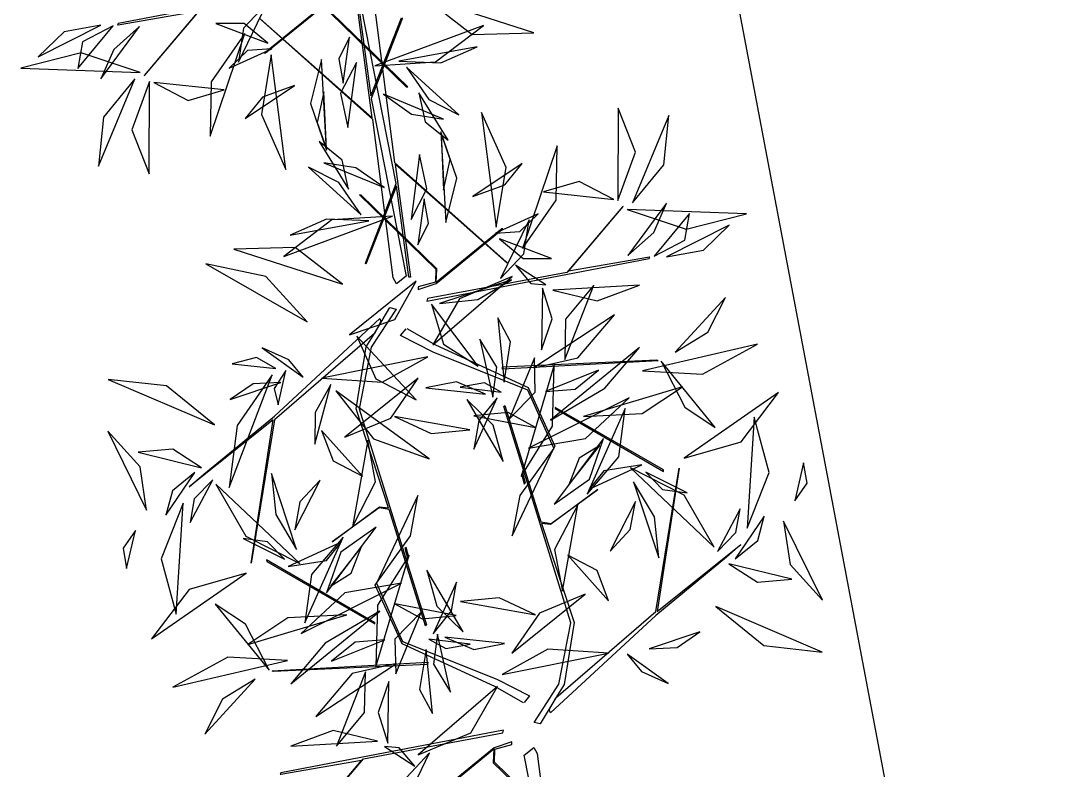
# Model space of a CAD drawing. Header units: centimetres. Extents: x 197412 to 267601, y -375791 to -305433.
# Drawn here: x 207178 to 208908, y -357643 to -356390 of the extents above; entities that cross this region are included whole.
import ezdxf

# ---------------------------------------------------------------- set-up
doc = ezdxf.new("R2010")
doc.units = ezdxf.units.CM
doc.layers.add('3-BAT C-Niveau 0', color=250, linetype='Continuous')

# ---------------------------------------------------------------- blocks, each defined once
blk = doc.blocks.new('Groupe-224-1')
at = {"linetype": 'Continuous', "flags": 128}
for points in [[(12489.94, -48439.14), (12503.41, -48436.79), (12494.29, -48447.61), (12494.43, -48447.55), (12503.73, -48436.57), (12526.99, -48432.22), (12527.12, -48431.78), (12489.95, -48438.92), (12489.83, -48439.16), (12489.9, -48439.15)], [(12578.67, -48477.98), (12565.19, -48480.33), (12574.31, -48469.51), (12574.17, -48469.56), (12564.87, -48480.55), (12541.61, -48484.9), (12541.49, -48485.34), (12578.66, -48478.2), (12578.77, -48477.96), (12578.7, -48477.97)], [(12538.15, -48489.88), (12542.94, -48492.62), (12558.42, -48499.77), (12562.89, -48509.57), (12562.71, -48509.91), (12558.35, -48500.17), (12542.57, -48493.87), (12537.13, -48491.06), (12538.05, -48489.93)], [(12557.65, -48552.46), (12552.85, -48549.72), (12537.38, -48542.57), (12532.9, -48532.77), (12533.08, -48532.43), (12537.44, -48542.17), (12553.22, -48548.47), (12558.66, -48551.28), (12557.74, -48552.41)], [(12517.13, -48564.36), (12530.6, -48562.01), (12521.48, -48572.83), (12521.62, -48572.78), (12530.92, -48561.79), (12554.18, -48557.44), (12554.31, -48557), (12517.14, -48564.14), (12517.02, -48564.38), (12517.09, -48564.37)]]:
    blk.add_lwpolyline(points, dxfattribs=at)
for points in [[(12528.52, -48433.73), (12525.56, -48434.73), (12514.39, -48443.89), (12514.57, -48443.86), (12525.53, -48434.91), (12525.42, -48437.22), (12538.08, -48449.5), (12538.35, -48449.54), (12525.6, -48437.14), (12525.66, -48434.96), (12528.53, -48434.2)], [(12513.67, -48438.16), (12532.37, -48454.7), (12529.85, -48435.8), (12530.09, -48435.82), (12532.15, -48451.04), (12537.28, -48437.97), (12537.36, -48438.14), (12532.21, -48451.47), (12538.04, -48481.14), (12536.43, -48482.41), (12535.88, -48481.44), (12532.48, -48454.99), (12513.85, -48438.34)], [(12554.93, -48478.96), (12536.24, -48462.42), (12538.75, -48481.32), (12538.51, -48481.3), (12536.45, -48466.07), (12531.32, -48479.15), (12531.24, -48478.98), (12536.39, -48465.65), (12530.56, -48435.97), (12532.17, -48434.71), (12532.72, -48435.68), (12536.13, -48462.13), (12554.76, -48478.77)], [(12540.08, -48483.39), (12543.04, -48482.39), (12554.21, -48473.23), (12554.03, -48473.26), (12543.07, -48482.21), (12543.18, -48479.9), (12530.52, -48467.62), (12530.25, -48467.58), (12543, -48479.98), (12542.94, -48482.16), (12540.07, -48482.92)], [(12536.38, -48486.64), (12532.22, -48493.01), (12530.22, -48503.29), (12541.44, -48539.39), (12541.27, -48539.59), (12535.23, -48520.15), (12533.52, -48519.87), (12525.71, -48525.55), (12533.61, -48519.7), (12535.12, -48519.86), (12529.68, -48503.33), (12531.35, -48492.94), (12532.74, -48490.72), (12516.04, -48505.16), (12512.15, -48529.1), (12515.84, -48505.16), (12501.82, -48516.35), (12504.24, -48514.25), (12516.04, -48504.52), (12533.65, -48488.24), (12533.84, -48488.74), (12532.74, -48490.72), (12535.33, -48486.41)], [(12579.9, -48495.15), (12580.12, -48495.27), (12554.14, -48496.69), (12554.16, -48496.3)], [(12559.41, -48555.7), (12563.57, -48549.33), (12565.57, -48539.05), (12554.35, -48502.95), (12554.52, -48502.75), (12560.57, -48522.19), (12562.27, -48522.47), (12570.09, -48516.79), (12562.18, -48522.64), (12560.68, -48522.48), (12566.11, -48539), (12564.44, -48549.4), (12563.06, -48551.62), (12579.75, -48537.18), (12583.64, -48513.24), (12579.95, -48537.18), (12593.97, -48525.99), (12591.55, -48528.09), (12579.75, -48537.82), (12562.14, -48554.1), (12561.95, -48553.59), (12563.06, -48551.62), (12560.46, -48555.93)], [(12562.96, -48503.09), (12562.95, -48503.28), (12581.04, -48513.8), (12581.01, -48513.53)], [(12532.83, -48539.25), (12532.84, -48539.06), (12514.75, -48528.54), (12514.78, -48528.81)], [(12515.9, -48547.19), (12515.67, -48547.07), (12541.65, -48545.65), (12541.63, -48546.04)], [(12555.71, -48558.95), (12552.75, -48559.95), (12541.58, -48569.11), (12541.76, -48569.08), (12552.72, -48560.13), (12552.61, -48562.44), (12565.27, -48574.72), (12565.54, -48574.76), (12552.79, -48562.36), (12552.85, -48560.18), (12555.72, -48559.42)], [(12582.12, -48604.18), (12563.43, -48587.64), (12565.94, -48606.54), (12565.7, -48606.52), (12563.64, -48591.3), (12558.51, -48604.37), (12558.43, -48604.2), (12563.58, -48590.87), (12557.75, -48561.2), (12559.36, -48559.93), (12559.91, -48560.9), (12563.32, -48587.35), (12581.95, -48604)]]:
    blk.add_lwpolyline(points, close=True, dxfattribs=at)
at = {"linetype": 'Continuous'}
for points in [[(12514.78, -48435.58, -207.06), (12510.9, -48439.7, -208.24), (12510.03, -48445.41, -209.24), (12510.03, -48445.41, -209.24), (12514.78, -48435.58, -207.06)], [(12541.18, -48434.61, -220.85), (12549.1, -48440.76, -221.31), (12559.35, -48440.48, -222.56), (12559.35, -48440.48, -222.56), (12541.18, -48434.61, -220.85)], [(12487.04, -48439.2, -174.84), (12480.92, -48440.34, -175.45), (12476.6, -48444.52, -176.76), (12476.6, -48444.52, -176.76), (12487.04, -48439.2, -174.84)], [(12489.11, -48439.32, -174.58), (12484.02, -48441.97, -172.2), (12483.21, -48446.47, -168.43), (12483.21, -48446.47, -168.43), (12489.11, -48439.32, -174.58)], [(12493.52, -48439.45, -186.97), (12489.21, -48443.29, -187.38), (12487.04, -48448.18, -185.5), (12487.04, -48448.18, -185.5), (12493.52, -48439.45, -186.97)], [(12514.97, -48442.19, -215.21), (12511.02, -48438.92, -213.09), (12506.29, -48438.92, -210.46), (12506.29, -48438.92, -210.46), (12514.97, -48442.19, -215.21)], [(12532.83, -48445.99, -225.36), (12542.95, -48445.36, -224.7), (12550.98, -48439.28, -224), (12550.98, -48439.28, -224), (12532.83, -48445.99, -225.36)], [(12511.11, -48440.61, -207.25), (12505.5, -48448.66, -205.29), (12505.32, -48457.73, -201.98), (12505.32, -48457.73, -201.98), (12511.11, -48440.61, -207.25)], [(12528.6, -48441.23, -197.01), (12526.83, -48444.82, -196.39), (12527.53, -48448.9, -196.61), (12527.53, -48448.9, -196.61), (12528.6, -48441.23, -197.01)], [(12536.81, -48445.2, -183.78), (12543.85, -48445.48, -183.14), (12549.91, -48442.84, -184.94), (12549.91, -48442.84, -184.94), (12536.81, -48445.2, -183.78)], [(12493.65, -48447.11, -186.41), (12483.78, -48443.81, -187.61), (12473.68, -48446.37, -186.97), (12473.68, -48446.37, -186.97), (12493.65, -48447.11, -186.41)], [(12515.62, -48443.18, -179.83), (12511.57, -48443.43, -178.67), (12508.48, -48446.4, -177.99), (12508.48, -48446.4, -177.99), (12515.62, -48443.18, -179.83)], [(12515.53, -48444.17, -179.52), (12513.87, -48454.15, -178.73), (12517.98, -48463.33, -177.91), (12517.98, -48463.33, -177.91), (12515.53, -48444.17, -179.52)], [(12523.91, -48444.95, -247.3), (12522.08, -48452.31, -244.69), (12524.73, -48460.07, -243.35), (12524.73, -48460.07, -243.35), (12523.91, -48444.95, -247.3)], [(12523.91, -48444.95, -247.3), (12522.08, -48452.31, -244.69), (12524.73, -48460.07, -243.35), (12524.73, -48460.07, -243.35), (12523.91, -48444.95, -247.3)], [(12529.73, -48445.45, -186.16), (12527.09, -48450.58, -185.75), (12528.3, -48456.32, -185.13), (12528.3, -48456.32, -185.13), (12529.73, -48445.45, -186.16)], [(12538.09, -48446.21, -176.88), (12541.82, -48451.63, -176.9), (12546.86, -48454.18, -174.04), (12546.86, -48454.18, -174.04), (12538.09, -48446.21, -176.88)], [(12492.75, -48448.2, -186.4), (12487.5, -48454.59, -186.75), (12486.66, -48462.79, -187), (12486.66, -48462.79, -187), (12492.75, -48448.2, -186.4)], [(12495.2, -48448.61, -182.25), (12492.23, -48456.68, -178.08), (12495.14, -48464.07, -173.29), (12495.14, -48464.07, -173.29), (12495.2, -48448.61, -182.25)], [(12495.9, -48448.77, -181.99), (12501.63, -48451.77, -181.12), (12507.63, -48450.04, -179.03), (12507.63, -48450.04, -179.03), (12495.9, -48448.77, -181.99)], [(12519.4, -48449.29, -210.84), (12514.06, -48451.24, -209.98), (12511.18, -48454.79, -207.2), (12511.18, -48454.79, -207.2), (12519.4, -48449.29, -210.84)], [(12524.29, -48450.36, -223.21), (12523.19, -48455.45, -222.61), (12524.72, -48459.88, -220.88), (12524.72, -48459.88, -220.88), (12524.29, -48450.36, -223.21)], [(12524.29, -48450.36, -223.21), (12523.19, -48455.45, -222.61), (12524.72, -48459.88, -220.88), (12524.72, -48459.88, -220.88), (12524.29, -48450.36, -223.21)], [(12534.24, -48450.76, -228.81), (12538.97, -48454.08, -229.15), (12544.29, -48454.89, -227.32), (12544.29, -48454.89, -227.32), (12534.24, -48450.76, -228.81)], [(12540.16, -48450.52, -161.32), (12541.25, -48455.34, -161.24), (12545.06, -48458.45, -160.95), (12545.06, -48458.45, -160.95), (12540.16, -48450.52, -161.32)], [(12573.4, -48468.51, -182.25), (12576.38, -48460.43, -178.08), (12573.47, -48453.05, -173.29), (12573.47, -48453.05, -173.29), (12573.4, -48468.51, -182.25)], [(12553.07, -48472.95, -179.52), (12554.73, -48462.97, -178.73), (12550.62, -48453.78, -177.91), (12550.62, -48453.78, -177.91), (12553.07, -48472.95, -179.52)], [(12575.85, -48468.92, -186.4), (12581.1, -48462.53, -186.75), (12581.94, -48454.33, -187), (12581.94, -48454.33, -187), (12575.85, -48468.92, -186.4)], [(12544.69, -48472.17, -247.3), (12546.52, -48464.8, -244.69), (12543.87, -48457.04, -243.35), (12543.87, -48457.04, -243.35), (12544.69, -48472.17, -247.3)], [(12544.69, -48472.17, -247.3), (12546.52, -48464.8, -244.69), (12543.87, -48457.04, -243.35), (12543.87, -48457.04, -243.35), (12544.69, -48472.17, -247.3)], [(12544.31, -48466.76, -223.21), (12545.41, -48461.67, -222.61), (12543.88, -48457.24, -220.88), (12543.88, -48457.24, -220.88), (12544.31, -48466.76, -223.21)], [(12544.31, -48466.76, -223.21), (12545.41, -48461.67, -222.61), (12543.88, -48457.24, -220.88), (12543.88, -48457.24, -220.88), (12544.31, -48466.76, -223.21)], [(12528.44, -48466.6, -161.32), (12527.35, -48461.78, -161.24), (12523.54, -48458.67, -160.95), (12523.54, -48458.67, -160.95), (12528.44, -48466.6, -161.32)], [(12557.49, -48476.51, -207.25), (12563.1, -48468.45, -205.29), (12563.28, -48459.38, -201.98), (12563.28, -48459.38, -201.98), (12557.49, -48476.51, -207.25)], [(12538.87, -48471.67, -186.16), (12541.51, -48466.54, -185.75), (12540.3, -48460.8, -185.13), (12540.3, -48460.8, -185.13), (12538.87, -48471.67, -186.16)], [(12530.52, -48470.91, -176.88), (12526.78, -48465.49, -176.9), (12521.74, -48462.94, -174.04), (12521.74, -48462.94, -174.04), (12530.52, -48470.91, -176.88)], [(12534.36, -48466.35, -228.81), (12529.63, -48463.03, -229.15), (12524.31, -48462.23, -227.32), (12524.31, -48462.23, -227.32), (12534.36, -48466.35, -228.81)], [(12549.21, -48467.83, -210.84), (12554.54, -48465.88, -209.98), (12557.42, -48462.33, -207.2), (12557.42, -48462.33, -207.2), (12549.21, -48467.83, -210.84)], [(12572.71, -48468.35, -181.99), (12566.97, -48465.35, -181.12), (12560.97, -48467.07, -179.03), (12560.97, -48467.07, -179.03), (12572.71, -48468.35, -181.99)], [(12540, -48475.89, -197.01), (12541.77, -48472.29, -196.39), (12541.07, -48468.22, -196.61), (12541.07, -48468.22, -196.61), (12540, -48475.89, -197.01)], [(12574.95, -48470.01, -186.41), (12584.82, -48473.31, -187.61), (12594.92, -48470.75, -186.97), (12594.92, -48470.75, -186.97), (12574.95, -48470.01, -186.41)], [(12575.08, -48477.67, -186.97), (12579.39, -48473.83, -187.38), (12581.56, -48468.94, -185.5), (12581.56, -48468.94, -185.5), (12575.08, -48477.67, -186.97)], [(12535.77, -48471.13, -225.36), (12525.66, -48471.76, -224.7), (12517.62, -48477.84, -224), (12517.62, -48477.84, -224), (12535.77, -48471.13, -225.36)], [(12531.79, -48471.92, -183.78), (12524.75, -48471.64, -183.14), (12518.7, -48474.28, -184.94), (12518.7, -48474.28, -184.94), (12531.79, -48471.92, -183.78)], [(12552.98, -48473.94, -179.83), (12557.03, -48473.69, -178.67), (12560.12, -48470.72, -177.99), (12560.12, -48470.72, -177.99), (12552.98, -48473.94, -179.83)], [(12553.82, -48481.54, -207.06), (12557.71, -48477.42, -208.24), (12558.57, -48471.71, -209.24), (12558.57, -48471.71, -209.24), (12553.82, -48481.54, -207.06)], [(12579.49, -48477.79, -174.58), (12584.58, -48475.14, -172.2), (12585.4, -48470.65, -168.43), (12585.4, -48470.65, -168.43), (12579.49, -48477.79, -174.58)], [(12581.56, -48477.92, -174.84), (12587.69, -48476.78, -175.45), (12592, -48472.6, -176.76), (12592, -48472.6, -176.76), (12581.56, -48477.92, -174.84)], [(12553.63, -48474.93, -215.21), (12557.58, -48478.19, -213.09), (12562.32, -48478.2, -210.46), (12562.32, -48478.2, -210.46), (12553.63, -48474.93, -215.21)], [(12527.43, -48482.51, -220.85), (12519.5, -48476.35, -221.31), (12509.25, -48476.64, -222.56), (12509.25, -48476.64, -222.56), (12527.43, -48482.51, -220.85)], [(12521.49, -48488.8, -220.09), (12514.62, -48481.21, -220.53), (12504.6, -48479.1, -219.34), (12504.6, -48479.1, -219.34), (12521.49, -48488.8, -220.09)], [(12556.31, -48479.33, -177.75), (12558.9, -48482.37, -175.38), (12561.38, -48482.62, -172.12), (12561.38, -48482.62, -172.12), (12556.31, -48479.33, -177.75)], [(12528.57, -48490.96, -210.57), (12536.14, -48488.37, -206.9), (12539.74, -48482, -202.54), (12539.74, -48482, -202.54), (12528.57, -48490.96, -210.57)], [(12555.73, -48481.2, -178.9), (12546.96, -48484.91, -176.01), (12542.49, -48492.64, -172.29), (12542.49, -48492.64, -172.29), (12555.73, -48481.2, -178.9)], [(12555.73, -48481.2, -178.9), (12546.96, -48484.91, -176.01), (12542.49, -48492.64, -172.29), (12542.49, -48492.64, -172.29), (12555.73, -48481.2, -178.9)], [(12543.61, -48485.72, -200.44), (12550.03, -48485.02, -199.26), (12555.64, -48481.78, -200.49), (12555.64, -48481.78, -200.49), (12543.61, -48485.72, -200.44)], [(12562.55, -48483.49, -200.41), (12569.94, -48485.27, -200.32), (12577.01, -48482.64, -200.54), (12577.01, -48482.64, -200.54), (12562.55, -48483.49, -200.41)], [(12569.37, -48482.66, -189.87), (12564.67, -48488.31, -186.93), (12564.55, -48495.08, -183.27), (12564.55, -48495.08, -183.27), (12569.37, -48482.66, -189.87)], [(12560.63, -48493.48, -229.03), (12562.41, -48488.29, -227.48), (12560.8, -48483.14, -225.66), (12560.8, -48483.14, -225.66), (12560.63, -48493.48, -229.03)], [(12542.26, -48485.8, -200.73), (12544.28, -48492.49, -197.34), (12550.06, -48496.19, -193.77), (12550.06, -48496.19, -193.77), (12542.26, -48485.8, -200.73)], [(12542.26, -48485.8, -200.73), (12544.28, -48492.49, -197.34), (12550.06, -48496.19, -193.77), (12550.06, -48496.19, -193.77), (12542.26, -48485.8, -200.73)], [(12582.97, -48493.87, -215.73), (12588.44, -48490.52, -216.78), (12591.38, -48484.69, -215.22), (12591.38, -48484.69, -215.22), (12582.97, -48493.87, -215.73)], [(12582.97, -48493.87, -215.73), (12588.44, -48490.52, -216.78), (12591.38, -48484.69, -215.22), (12591.38, -48484.69, -215.22), (12582.97, -48493.87, -215.73)], [(12559.36, -48496.49, -233.25), (12566.73, -48494.82, -238.65), (12572.85, -48487.6, -241.93), (12572.85, -48487.6, -241.93), (12559.36, -48496.49, -233.25)], [(12554.4, -48498.84, -198.87), (12555.5, -48492.11, -195.41), (12553.36, -48488.1, -190.33), (12553.36, -48488.1, -190.33), (12554.4, -48498.84, -198.87)], [(12529.8, -48491.2, -217.22), (12532.99, -48498.28, -219.34), (12539.7, -48501.82, -221.55), (12539.7, -48501.82, -221.55), (12529.8, -48491.2, -217.22)], [(12552.53, -48501.35, -183.73), (12553.18, -48496.36, -181.29), (12550.35, -48491.68, -179.52), (12550.35, -48491.68, -179.52), (12552.53, -48501.35, -183.73)], [(12562.16, -48505.22, -210.1), (12571.24, -48499.88, -209.96), (12577.02, -48493.08, -205.95), (12577.02, -48493.08, -205.95), (12562.16, -48505.22, -210.1)], [(12577.53, -48496.98, -223.19), (12587.54, -48497.55, -225.59), (12596.71, -48492.53, -225.79), (12596.71, -48492.53, -225.79), (12577.53, -48496.98, -223.19)], [(12577.53, -48496.98, -223.19), (12587.54, -48497.55, -225.59), (12596.71, -48492.53, -225.79), (12596.71, -48492.53, -225.79), (12577.53, -48496.98, -223.19)], [(12516.3, -48496.6, -213.12), (12513.06, -48494.75, -210.71), (12509.01, -48495.8, -208.62), (12509.01, -48495.8, -208.62), (12516.3, -48496.6, -213.12)], [(12516.3, -48496.6, -213.12), (12513.06, -48494.75, -210.71), (12509.01, -48495.8, -208.62), (12509.01, -48495.8, -208.62), (12516.3, -48496.6, -213.12)], [(12520.84, -48498.02, -171.59), (12518.45, -48495.11, -169.03), (12513.99, -48493.15, -167.96), (12513.99, -48493.15, -167.96), (12520.84, -48498.02, -171.59)], [(12523.97, -48498.2, -176.08), (12534.05, -48498.88, -174.79), (12541.68, -48494.61, -170.69), (12541.68, -48494.61, -170.69), (12523.97, -48498.2, -176.08)], [(12555.24, -48505.06, -194.21), (12559.61, -48500.53, -192.81), (12559.47, -48494.77, -190.06), (12559.47, -48494.77, -190.06), (12555.24, -48505.06, -194.21)], [(12555.24, -48505.06, -194.21), (12559.61, -48500.53, -192.81), (12559.47, -48494.77, -190.06), (12559.47, -48494.77, -190.06), (12555.24, -48505.06, -194.21)], [(12557.24, -48514.6, -206.43), (12562.51, -48506.2, -204.4), (12562.78, -48495.94, -204.36), (12562.78, -48495.94, -204.36), (12557.24, -48514.6, -206.43)], [(12557.24, -48514.6, -206.43), (12562.51, -48506.2, -204.4), (12562.78, -48495.94, -204.36), (12562.78, -48495.94, -204.36), (12557.24, -48514.6, -206.43)], [(12580.62, -48495.35, -214.21), (12584.58, -48503.02, -211.43), (12589.66, -48506.41, -206.15), (12589.66, -48506.41, -206.15), (12580.62, -48495.35, -214.21)], [(12515.65, -48497.65, -212.64), (12509.8, -48506.11, -211.07), (12508.49, -48516.44, -212.06), (12508.49, -48516.44, -212.06), (12515.65, -48497.65, -212.64)], [(12515.65, -48497.65, -212.64), (12509.8, -48506.11, -211.07), (12508.49, -48516.44, -212.06), (12508.49, -48516.44, -212.06), (12515.65, -48497.65, -212.64)], [(12517.95, -48496.93, -212.09), (12516.03, -48499.93, -209.87), (12516.66, -48502.62, -207.1), (12516.66, -48502.62, -207.1), (12517.95, -48496.93, -212.09)], [(12517.95, -48496.93, -212.09), (12516.03, -48499.93, -209.87), (12516.66, -48502.62, -207.1), (12516.66, -48502.62, -207.1), (12517.95, -48496.93, -212.09)], [(12527.83, -48508.04, -205.3), (12535.47, -48504.89, -204.92), (12540.07, -48498.18, -203.9), (12540.07, -48498.18, -203.9), (12527.83, -48508.04, -205.3)], [(12561.32, -48500.41, -207.72), (12566.29, -48500.03, -206.62), (12570.19, -48496.84, -205.86), (12570.19, -48496.84, -205.86), (12561.32, -48500.41, -207.72)], [(12506.04, -48506.01, -223.66), (12498.02, -48499.46, -222.36), (12488.28, -48498.39, -219.58), (12488.28, -48498.39, -219.58), (12506.04, -48506.01, -223.66)], [(12517.14, -48498.91, -172.05), (12512.51, -48499.12, -171.7), (12508.67, -48501.74, -172.02), (12508.67, -48501.74, -172.02), (12517.14, -48498.91, -172.05)], [(12517.14, -48498.91, -172.05), (12512.51, -48499.12, -171.7), (12508.67, -48501.74, -172.02), (12508.67, -48501.74, -172.02), (12517.14, -48498.91, -172.05)], [(12525.49, -48499.24, -204.62), (12522.86, -48503.93, -205.07), (12522.79, -48509.23, -204.23), (12522.79, -48509.23, -204.23), (12525.49, -48499.24, -204.62)], [(12551.29, -48500.86, -183.47), (12546.45, -48498.79, -183.7), (12541.33, -48499.8, -184.07), (12541.33, -48499.8, -184.07), (12551.29, -48500.86, -183.47)], [(12551.29, -48500.86, -183.47), (12546.45, -48498.79, -183.7), (12541.33, -48499.8, -184.07), (12541.33, -48499.8, -184.07), (12551.29, -48500.86, -183.47)], [(12553.93, -48500.55, -202.35), (12551.12, -48498.96, -200.21), (12547.07, -48499.68, -199.09), (12547.07, -48499.68, -199.09), (12553.93, -48500.55, -202.35)], [(12567.68, -48504.62, -221.24), (12577.48, -48504.12, -218.96), (12584.21, -48499.62, -214.31), (12584.21, -48499.62, -214.31), (12567.68, -48504.62, -221.24)], [(12526.29, -48500.33, -204.31), (12532.59, -48508.32, -204.16), (12541.92, -48511.67, -202.67), (12541.92, -48511.67, -202.67), (12526.29, -48500.33, -204.31)], [(12554.26, -48512.09, -199.98), (12552.59, -48506.05, -200.36), (12548.21, -48501.75, -199.46), (12548.21, -48501.75, -199.46), (12554.26, -48512.09, -199.98)], [(12553.23, -48501.45, -202.12), (12550.19, -48505.28, -201.54), (12549.33, -48510.08, -202.14), (12549.33, -48510.08, -202.14), (12553.23, -48501.45, -202.12)], [(12558.49, -48509.89, -194.97), (12568, -48508.27, -192.57), (12575.3, -48501.47, -191.31), (12575.3, -48501.47, -191.31), (12558.49, -48509.89, -194.97)], [(12584.49, -48511.57, -215.07), (12594, -48508.84, -213.8), (12600.25, -48500.57, -214.42), (12600.25, -48500.57, -214.42), (12584.49, -48511.57, -215.07)], [(12568.28, -48517.58, -201.48), (12573.57, -48511.32, -202.35), (12574.64, -48503.27, -201.76), (12574.64, -48503.27, -201.76), (12568.28, -48517.58, -201.48)], [(12536.11, -48504.59, -185.42), (12542.21, -48507.46, -185.31), (12548.68, -48506.82, -184.01), (12548.68, -48506.82, -184.01), (12536.11, -48504.59, -185.42)], [(12559.63, -48506.46, -199.77), (12555.07, -48503.91, -197.57), (12549.36, -48504.49, -196.35), (12549.36, -48504.49, -196.35), (12559.63, -48506.46, -199.77)], [(12595.01, -48523.24, -228.35), (12598.68, -48513.94, -229.1), (12596.15, -48504.73, -232.12), (12596.15, -48504.73, -232.12), (12595.01, -48523.24, -228.35)], [(12523.93, -48506.93, -184.69), (12525.85, -48512, -183.17), (12530.76, -48514.56, -181.63), (12530.76, -48514.56, -181.63), (12523.93, -48506.93, -184.69)], [(12494.69, -48520.27, -212.86), (12493.62, -48513, -209.91), (12488.21, -48507.03, -208.14), (12488.21, -48507.03, -208.14), (12494.69, -48520.27, -212.86)], [(12494.69, -48520.27, -212.86), (12493.62, -48513, -209.91), (12488.21, -48507.03, -208.14), (12488.21, -48507.03, -208.14), (12494.69, -48520.27, -212.86)], [(12529.09, -48523.01, -188.89), (12532.95, -48515.52, -185.79), (12531.65, -48508.56, -181.22), (12531.65, -48508.56, -181.22), (12529.09, -48523.01, -188.89)], [(12562.75, -48519.26, -207.16), (12568.67, -48515.08, -205.48), (12571.02, -48508.27, -203.83), (12571.02, -48508.27, -203.83), (12562.75, -48519.26, -207.16)], [(12562.75, -48519.26, -207.16), (12568.67, -48515.08, -205.48), (12571.02, -48508.27, -203.83), (12571.02, -48508.27, -203.83), (12562.75, -48519.26, -207.16)], [(12503.87, -48513.15, -232.48), (12499.07, -48510.08, -232.45), (12493.3, -48510.55, -231.83), (12493.3, -48510.55, -231.83), (12503.87, -48513.15, -232.48)], [(12562.71, -48509.91, -197.23), (12557.05, -48517.79, -194.28), (12555.77, -48524.53, -188.42), (12555.77, -48524.53, -188.42), (12562.71, -48509.91, -197.23)], [(12570.39, -48509.42, -218.46), (12566.93, -48511.57, -216.39), (12565.2, -48516.01, -215.43), (12565.2, -48516.01, -215.43), (12570.39, -48509.42, -218.46)], [(12577.44, -48512.66, -202.5), (12571.04, -48513.68, -200.11), (12568.61, -48516.73, -195.35), (12568.61, -48516.73, -195.35), (12577.44, -48512.66, -202.5)], [(12589.51, -48526.44, -228.97), (12584.51, -48517.73, -227.8), (12575.5, -48513.2, -227.09), (12575.5, -48513.2, -227.09), (12589.51, -48526.44, -228.97)], [(12602.94, -48518.68, -211.21), (12605, -48515.73, -209.03), (12604.42, -48512.34, -206.71), (12604.42, -48512.34, -206.71), (12602.94, -48518.68, -211.21)], [(12602.94, -48518.68, -211.21), (12605, -48515.73, -209.03), (12604.42, -48512.34, -206.71), (12604.42, -48512.34, -206.71), (12602.94, -48518.68, -211.21)], [(12502.78, -48513.96, -232.75), (12499.03, -48517.03, -233.5), (12497.94, -48521.08, -235.42), (12497.94, -48521.08, -235.42), (12502.78, -48513.96, -232.75)], [(12505.74, -48515.17, -229.3), (12502.65, -48518.36, -228.25), (12501.96, -48522.31, -226.49), (12501.96, -48522.31, -226.49), (12505.74, -48515.17, -229.3)], [(12515.55, -48514.11, -196.26), (12516.28, -48520.97, -195.05), (12519.75, -48526.83, -196.39), (12519.75, -48526.83, -196.39), (12515.55, -48514.11, -196.26)], [(12523.69, -48515.23, -195.33), (12520.31, -48518.84, -195.1), (12519.43, -48523.56, -194.26), (12519.43, -48523.56, -194.26), (12523.69, -48515.23, -195.33)], [(12557.75, -48515.84, -203.84), (12557.98, -48515.74, -203.87), (12557.53, -48514.06, -202.04), (12557.32, -48514.16, -202.02), (12557.75, -48515.84, -203.84)], [(12580.24, -48528.23, -196.26), (12579.51, -48521.37, -195.05), (12576.04, -48515.51, -196.39), (12576.04, -48515.51, -196.39), (12580.24, -48528.23, -196.26)], [(12578.08, -48513.9, -211.6), (12580.88, -48516.79, -211.07), (12584.98, -48517.37, -211.1), (12584.98, -48517.37, -211.1), (12578.08, -48513.9, -211.6)], [(12506.28, -48515.89, -228.97), (12511.28, -48524.61, -227.8), (12520.29, -48529.14, -227.09), (12520.29, -48529.14, -227.09), (12506.28, -48515.89, -228.97)], [(12533.08, -48532.43, -197.23), (12538.75, -48524.55, -194.28), (12540.02, -48517.81, -188.42), (12540.02, -48517.81, -188.42), (12533.08, -48532.43, -197.23)], [(12572.1, -48527.11, -195.33), (12575.48, -48523.5, -195.1), (12576.36, -48518.78, -194.26), (12576.36, -48518.78, -194.26), (12572.1, -48527.11, -195.33)], [(12500.78, -48519.1, -228.35), (12497.11, -48528.4, -229.1), (12499.64, -48537.61, -232.12), (12499.64, -48537.61, -232.12), (12500.78, -48519.1, -228.35)], [(12566.71, -48519.33, -188.89), (12562.84, -48526.82, -185.79), (12564.14, -48533.78, -181.22), (12564.14, -48533.78, -181.22), (12566.71, -48519.33, -188.89)], [(12590.05, -48527.17, -229.3), (12593.14, -48523.97, -228.25), (12593.83, -48520.03, -226.49), (12593.83, -48520.03, -226.49), (12590.05, -48527.17, -229.3)], [(12593.01, -48528.38, -232.75), (12596.76, -48525.31, -233.5), (12597.86, -48521.26, -235.42), (12597.86, -48521.26, -235.42), (12593.01, -48528.38, -232.75)], [(12601.1, -48522.07, -212.86), (12602.17, -48529.34, -209.91), (12607.58, -48535.31, -208.14), (12607.58, -48535.31, -208.14), (12601.1, -48522.07, -212.86)], [(12601.1, -48522.07, -212.86), (12602.17, -48529.34, -209.91), (12607.58, -48535.31, -208.14), (12607.58, -48535.31, -208.14), (12601.1, -48522.07, -212.86)], [(12492.86, -48523.66, -211.21), (12490.79, -48526.61, -209.03), (12491.37, -48530, -206.71), (12491.37, -48530, -206.71), (12492.86, -48523.66, -211.21)], [(12492.86, -48523.66, -211.21), (12490.79, -48526.61, -209.03), (12491.37, -48530, -206.71), (12491.37, -48530, -206.71), (12492.86, -48523.66, -211.21)], [(12533.04, -48523.08, -207.16), (12527.12, -48527.26, -205.48), (12524.77, -48534.07, -203.83), (12524.77, -48534.07, -203.83), (12533.04, -48523.08, -207.16)], [(12533.04, -48523.08, -207.16), (12527.12, -48527.26, -205.48), (12524.77, -48534.07, -203.83), (12524.77, -48534.07, -203.83), (12533.04, -48523.08, -207.16)], [(12517.72, -48528.44, -211.6), (12514.91, -48525.55, -211.07), (12510.81, -48524.97, -211.1), (12510.81, -48524.97, -211.1), (12517.72, -48528.44, -211.6)], [(12518.36, -48529.68, -202.5), (12524.75, -48528.66, -200.11), (12527.18, -48525.61, -195.35), (12527.18, -48525.61, -195.35), (12518.36, -48529.68, -202.5)], [(12527.51, -48524.76, -201.48), (12522.22, -48531.02, -202.35), (12521.15, -48539.06, -201.76), (12521.15, -48539.06, -201.76), (12527.51, -48524.76, -201.48)], [(12525.4, -48532.92, -218.46), (12528.86, -48530.77, -216.39), (12530.59, -48526.33, -215.43), (12530.59, -48526.33, -215.43), (12525.4, -48532.92, -218.46)], [(12538.04, -48526.5, -203.84), (12537.81, -48526.6, -203.87), (12538.26, -48528.28, -202.04), (12538.48, -48528.18, -202.02), (12538.04, -48526.5, -203.84)], [(12538.55, -48527.74, -206.43), (12533.28, -48536.14, -204.4), (12533.01, -48546.4, -204.36), (12533.01, -48546.4, -204.36), (12538.55, -48527.74, -206.43)], [(12538.55, -48527.74, -206.43), (12533.28, -48536.14, -204.4), (12533.01, -48546.4, -204.36), (12533.01, -48546.4, -204.36), (12538.55, -48527.74, -206.43)], [(12571.86, -48535.41, -184.69), (12569.95, -48530.34, -183.17), (12565.03, -48527.78, -181.63), (12565.03, -48527.78, -181.63), (12571.86, -48535.41, -184.69)], [(12591.92, -48529.19, -232.48), (12596.72, -48532.26, -232.45), (12602.49, -48531.79, -231.83), (12602.49, -48531.79, -231.83), (12591.92, -48529.19, -232.48)], [(12511.31, -48530.77, -215.07), (12501.79, -48533.5, -213.8), (12495.54, -48541.77, -214.42), (12495.54, -48541.77, -214.42), (12511.31, -48530.77, -215.07)], [(12541.53, -48530.25, -199.98), (12543.2, -48536.29, -200.36), (12547.58, -48540.59, -199.46), (12547.58, -48540.59, -199.46), (12541.53, -48530.25, -199.98)], [(12537.3, -48532.45, -194.97), (12527.79, -48534.07, -192.57), (12520.49, -48540.87, -191.31), (12520.49, -48540.87, -191.31), (12537.3, -48532.45, -194.97)], [(12542.56, -48540.89, -202.12), (12545.6, -48537.06, -201.54), (12546.46, -48532.26, -202.14), (12546.46, -48532.26, -202.14), (12542.56, -48540.89, -202.12)], [(12567.96, -48534.3, -205.3), (12560.32, -48537.45, -204.92), (12555.72, -48544.16, -203.9), (12555.72, -48544.16, -203.9), (12567.96, -48534.3, -205.3)], [(12515.17, -48546.99, -214.21), (12511.21, -48539.31, -211.43), (12506.13, -48535.93, -206.15), (12506.13, -48535.93, -206.15), (12515.17, -48546.99, -214.21)], [(12536.16, -48535.88, -199.77), (12540.72, -48538.43, -197.57), (12546.43, -48537.85, -196.35), (12546.43, -48537.85, -196.35), (12536.16, -48535.88, -199.77)], [(12559.68, -48537.75, -185.42), (12553.58, -48534.88, -185.31), (12547.11, -48535.52, -184.01), (12547.11, -48535.52, -184.01), (12559.68, -48537.75, -185.42)], [(12589.75, -48536.33, -223.66), (12597.77, -48542.88, -222.36), (12607.51, -48543.95, -219.58), (12607.51, -48543.95, -219.58), (12589.75, -48536.33, -223.66)], [(12528.12, -48537.72, -221.24), (12518.31, -48538.22, -218.96), (12511.59, -48542.72, -214.31), (12511.59, -48542.72, -214.31), (12528.12, -48537.72, -221.24)], [(12533.64, -48537.12, -210.1), (12524.55, -48542.46, -209.96), (12518.77, -48549.26, -205.95), (12518.77, -48549.26, -205.95), (12533.64, -48537.12, -210.1)], [(12540.55, -48537.28, -194.21), (12536.18, -48541.81, -192.81), (12536.32, -48547.57, -190.06), (12536.32, -48547.57, -190.06), (12540.55, -48537.28, -194.21)], [(12540.55, -48537.28, -194.21), (12536.18, -48541.81, -192.81), (12536.32, -48547.57, -190.06), (12536.32, -48547.57, -190.06), (12540.55, -48537.28, -194.21)], [(12543.26, -48540.99, -183.73), (12542.61, -48545.98, -181.29), (12545.44, -48550.66, -179.52), (12545.44, -48550.66, -179.52), (12543.26, -48540.99, -183.73)], [(12544.51, -48541.48, -183.47), (12549.35, -48543.55, -183.7), (12554.46, -48542.54, -184.07), (12554.46, -48542.54, -184.07), (12544.51, -48541.48, -183.47)], [(12544.51, -48541.48, -183.47), (12549.35, -48543.55, -183.7), (12554.46, -48542.54, -184.07), (12554.46, -48542.54, -184.07), (12544.51, -48541.48, -183.47)], [(12578.65, -48543.43, -172.05), (12583.29, -48543.22, -171.7), (12587.12, -48540.6, -172.02), (12587.12, -48540.6, -172.02), (12578.65, -48543.43, -172.05)], [(12578.65, -48543.43, -172.05), (12583.29, -48543.22, -171.7), (12587.12, -48540.6, -172.02), (12587.12, -48540.6, -172.02), (12578.65, -48543.43, -172.05)], [(12534.47, -48541.93, -207.72), (12529.51, -48542.31, -206.62), (12525.6, -48545.5, -205.86), (12525.6, -48545.5, -205.86), (12534.47, -48541.93, -207.72)], [(12541.86, -48541.79, -202.35), (12544.67, -48543.38, -200.21), (12548.72, -48542.66, -199.09), (12548.72, -48542.66, -199.09), (12541.86, -48541.79, -202.35)], [(12518.26, -48545.36, -223.19), (12508.26, -48544.79, -225.59), (12499.09, -48549.81, -225.79), (12499.09, -48549.81, -225.79), (12518.26, -48545.36, -223.19)], [(12518.26, -48545.36, -223.19), (12508.26, -48544.79, -225.59), (12499.09, -48549.81, -225.79), (12499.09, -48549.81, -225.79), (12518.26, -48545.36, -223.19)], [(12541.39, -48543.5, -198.87), (12540.29, -48550.23, -195.41), (12542.43, -48554.24, -190.33), (12542.43, -48554.24, -190.33), (12541.39, -48543.5, -198.87)], [(12571.82, -48544.14, -176.08), (12561.74, -48543.46, -174.79), (12554.11, -48547.73, -170.69), (12554.11, -48547.73, -170.69), (12571.82, -48544.14, -176.08)], [(12574.95, -48544.32, -171.59), (12577.34, -48547.23, -169.03), (12581.8, -48549.19, -167.96), (12581.8, -48549.19, -167.96), (12574.95, -48544.32, -171.59)], [(12536.43, -48545.85, -233.25), (12529.06, -48547.52, -238.65), (12522.94, -48554.74, -241.93), (12522.94, -48554.74, -241.93), (12536.43, -48545.85, -233.25)], [(12526.42, -48559.68, -189.87), (12531.12, -48554.03, -186.93), (12531.24, -48547.26, -183.27), (12531.24, -48547.26, -183.27), (12526.42, -48559.68, -189.87)], [(12512.83, -48548.47, -215.73), (12507.35, -48551.82, -216.78), (12504.42, -48557.65, -215.22), (12504.42, -48557.65, -215.22), (12512.83, -48548.47, -215.73)], [(12512.83, -48548.47, -215.73), (12507.35, -48551.82, -216.78), (12504.42, -48557.65, -215.22), (12504.42, -48557.65, -215.22), (12512.83, -48548.47, -215.73)], [(12535.16, -48548.86, -229.03), (12533.38, -48554.05, -227.48), (12534.99, -48559.2, -225.66), (12534.99, -48559.2, -225.66), (12535.16, -48548.86, -229.03)], [(12540.06, -48561.14, -178.9), (12548.83, -48557.43, -176.01), (12553.3, -48549.7, -172.29), (12553.3, -48549.7, -172.29), (12540.06, -48561.14, -178.9)], [(12540.06, -48561.14, -178.9), (12548.83, -48557.43, -176.01), (12553.3, -48549.7, -172.29), (12553.3, -48549.7, -172.29), (12540.06, -48561.14, -178.9)], [(12533.24, -48558.85, -200.41), (12525.85, -48557.07, -200.32), (12518.79, -48559.7, -200.54), (12518.79, -48559.7, -200.54), (12533.24, -48558.85, -200.41)], [(12539.48, -48563.01, -177.75), (12536.89, -48559.97, -175.38), (12534.41, -48559.71, -172.12), (12534.41, -48559.71, -172.12), (12539.48, -48563.01, -177.75)], [(12541.97, -48560.8, -207.06), (12538.09, -48564.92, -208.24), (12537.22, -48570.63, -209.24), (12537.22, -48570.63, -209.24), (12541.97, -48560.8, -207.06)]]:
    blk.add_polyline3d(points, dxfattribs=at)
blk = doc.blocks.new('Groupe-242-1')
blk.add_blockref('Groupe-224-1', (0, 0))

msp = doc.modelspace()

# ---------------------------------------------------------------- linework, layer by layer
at = {"layer": '3-BAT C-Niveau 0', "flags": 128}
msp.add_lwpolyline([(209408.6, -361815.5), (213340, -361071), (213157.5, -360106.9), (213156.8, -360107.1), (213131.7, -359974.5), (210676.7, -360439.4), (209932.4, -356509.2), (212388.1, -356044.2), (211246.4, -350015.8), (207316.4, -350760)], close=True, dxfattribs=at)

# ---------------------------------------------------------------- block references
at = {"layer": '3-BAT C-Niveau 0', "xscale": 10, "yscale": 10, "zscale": 10}
msp.add_blockref('Groupe-242-1', (82441.7, 127994.6), dxfattribs=at)

doc.saveas('drawing.dxf')
